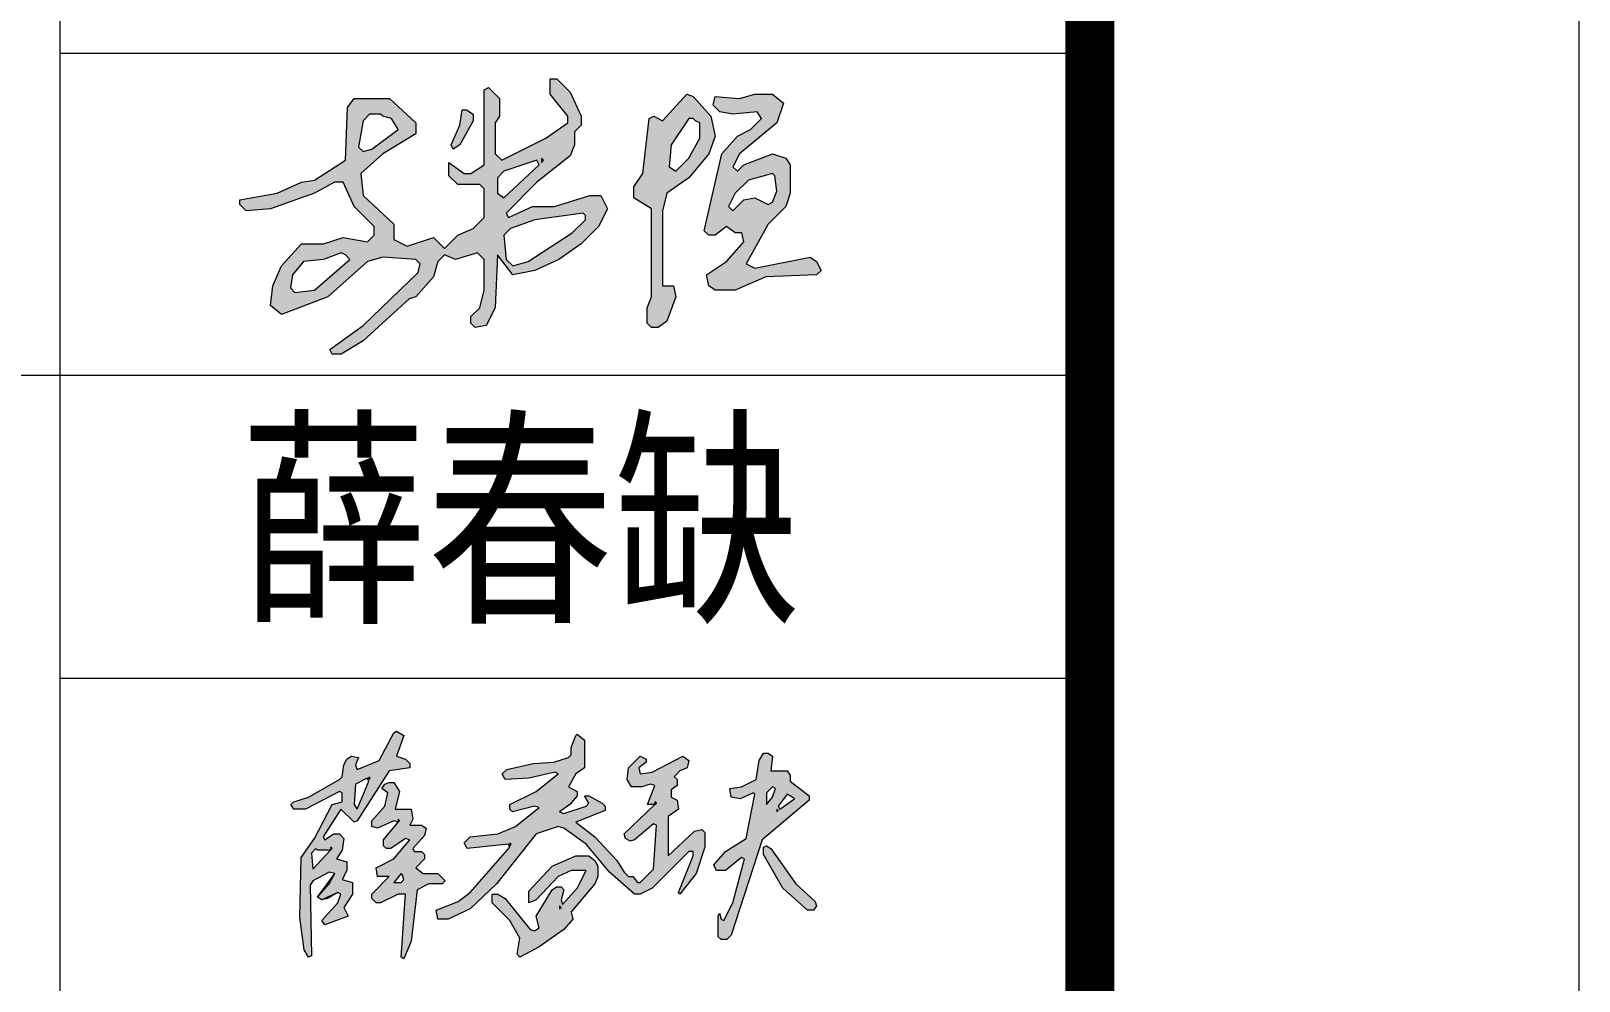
# Model space of a CAD drawing. Header units: inches. Extents: x -3272461 to -2504170, y 403793 to 1071042.
# Drawn here: x -2705208 to -2702044, y 916476 to 918418 of the extents above; entities that cross this region are included whole.
import ezdxf
from ezdxf.enums import TextEntityAlignment as Align

# ---------------------------------------------------------------- set-up
doc = ezdxf.new("R2010")
doc.units = ezdxf.units.IN
doc.header["$LTSCALE"] = 1000
doc.header["$MEASUREMENT"] = 0
doc.layers.get('0').update_dxf_attribs({"lineweight": 18})
doc.layers.add('PUB_TITLE', color=153, linetype='Continuous', lineweight=18)
doc.styles.add('-黑体', font='', dxfattribs={"width": 0.7})
doc.styles.get('-黑体').set_extended_font_data('微软雅黑')

msp = doc.modelspace()

# ---------------------------------------------------------------- hatches: boundary and pattern name
at = {"linetype": 'Continuous'}
h = msp.add_hatch(color=256, dxfattribs=at)
h.paths.add_polyline_path([(-2704565.5, 917960.4), (-2704574.5, 917964.9), (-2704610.5, 917951.4), (-2704651, 917946.9), (-2704673.5, 917919.9), (-2704678, 917892.9), (-2704669, 917883.9), (-2704628.5, 917888.4), (-2704556.5, 917951.4)], flags=0)
h.paths.add_polyline_path([(-2704075, 918041.4), (-2704079.5, 918045.9), (-2704178.5, 918032.4), (-2704228, 918014.4), (-2704241.5, 918000.9), (-2704237, 917951.4), (-2704223.5, 917937.9), (-2704192, 917946.9), (-2704102, 918005.4), (-2704075, 918032.4)], flags=0)
h.paths.add_polyline_path([(-2703688, 918122.4), (-2703692.5, 918126.9), (-2703742, 918113.4), (-2703769, 918086.4), (-2703782.5, 918059.4), (-2703773.5, 918050.4), (-2703751, 918072.9), (-2703728.5, 918077.4), (-2703701.5, 918063.9), (-2703692.5, 918068.4), (-2703683.5, 918090.9)], flags=0)
h.paths.add_polyline_path([(-2704169.5, 918144.9), (-2704174, 918153.9), (-2704241.5, 918131.4), (-2704255, 918117.9), (-2704255, 918086.4), (-2704241.5, 918077.4)], flags=0)
h.paths.add_polyline_path([(-2704160.5, 918153.9), (-2704165, 918158.4), (-2704165, 918149.4)], flags=0)
h.paths.add_polyline_path([(-2703850, 918234.9), (-2703854.5, 918239.4), (-2703863.5, 918239.4), (-2703899.5, 918185.4), (-2703904, 918140.4), (-2703890.5, 918131.4), (-2703863.5, 918158.4), (-2703841, 918198.9), (-2703841, 918230.4)], flags=0)
h.paths.add_polyline_path([(-2704489, 918243.9), (-2704493.5, 918248.4), (-2704516, 918248.4), (-2704529.5, 918234.9), (-2704538.5, 918180.9), (-2704529.5, 918171.9), (-2704511.5, 918176.4), (-2704457.5, 918216.9), (-2704471, 918239.4)], flags=0)
h.paths.add_polyline_path([(-2704327, 918257.4), (-2704318, 918257.4), (-2704304.5, 918248.4), (-2704304.5, 918234.9), (-2704331.5, 918185.4), (-2704345, 918176.4), (-2704349.5, 918185.4), (-2704331.5, 918225.9)], flags=0)
h.paths.add_polyline_path([(-2703728.5, 918288.9), (-2703692.5, 918288.9), (-2703670, 918270.9), (-2703683.5, 918230.4), (-2703760, 918167.4), (-2703773.5, 918140.4), (-2703764.5, 918131.4), (-2703751, 918144.9), (-2703692.5, 918167.4), (-2703665.5, 918158.4), (-2703656.5, 918144.9), (-2703656.5, 918086.4), (-2703665.5, 918059.4), (-2703701.5, 918023.4), (-2703746.5, 917942.4), (-2703728.5, 917933.4), (-2703616, 917955.9), (-2703602.5, 917946.9), (-2703593.5, 917928.9), (-2703602.5, 917919.9), (-2703706, 917915.4), (-2703769, 917888.4), (-2703809.5, 917888.4), (-2703823, 917897.4), (-2703827.5, 917919.9), (-2703787, 917946.9), (-2703751, 917987.4), (-2703755.5, 918005.4), (-2703769, 918005.4), (-2703787, 918018.9), (-2703809.5, 918000.9), (-2703823, 918000.9), (-2703832, 918009.9), (-2703796, 918167.4), (-2703764.5, 918203.4), (-2703737.5, 918216.9), (-2703715, 918239.4), (-2703724, 918252.9), (-2703773.5, 918248.4), (-2703800.5, 918252.9), (-2703814, 918266.4), (-2703809.5, 918284.4), (-2703760, 918279.9)], flags=0)
h.paths.add_polyline_path([(-2703868, 918288.9), (-2703854.5, 918284.4), (-2703818.5, 918243.9), (-2703809.5, 918203.4), (-2703823, 918167.4), (-2703863.5, 918117.9), (-2703908.5, 918086.4), (-2703917.5, 918050.4), (-2703917.5, 917897.4), (-2703895, 917897.4), (-2703890.5, 917874.9), (-2703908.5, 917825.4), (-2703926.5, 917811.9), (-2703940, 917811.9), (-2703949, 917820.9), (-2703949, 917852.4), (-2703940, 917874.9), (-2703940, 918054.9), (-2703976, 918077.4), (-2703976, 918099.9), (-2703958, 918126.9), (-2703944.5, 918239.4), (-2703935.5, 918243.9), (-2703917.5, 918234.9)], flags=0)
h.paths.add_polyline_path([(-2704147, 918320.4), (-2704133.5, 918320.4), (-2704106.5, 918293.4), (-2704084, 918243.9), (-2704084, 918225.9), (-2704097.5, 918212.4), (-2704097.5, 918185.4), (-2704106.5, 918162.9), (-2704174, 918108.9), (-2704237, 918045.9), (-2704232.5, 918036.9), (-2704183, 918059.4), (-2704138, 918059.4), (-2704066, 918081.9), (-2704043.5, 918081.9), (-2704030, 918054.9), (-2704048, 918018.9), (-2704084, 917982.9), (-2704129, 917951.4), (-2704178.5, 917928.9), (-2704223.5, 917919.9), (-2704255, 917960.4), (-2704259.5, 917852.4), (-2704277.5, 917816.4), (-2704300, 917811.9), (-2704309, 917820.9), (-2704309, 917834.4), (-2704291, 917852.4), (-2704282, 917888.4), (-2704282, 917951.4), (-2704295.5, 917964.9), (-2704340.5, 917951.4), (-2704363, 917960.4), (-2704376.5, 917946.9), (-2704385.5, 917915.4), (-2704421.5, 917874.9), (-2704435, 917870.4), (-2704529.5, 917784.9), (-2704574.5, 917757.9), (-2704592.5, 917757.9), (-2704597, 917766.9), (-2704529.5, 917816.4), (-2704417, 917924.4), (-2704412.5, 917942.4), (-2704421.5, 917951.4), (-2704489, 917955.9), (-2704520.5, 917946.9), (-2704601.5, 917874.9), (-2704696, 917838.9), (-2704718.5, 917856.9), (-2704714, 917897.4), (-2704696, 917937.9), (-2704655.5, 917982.9), (-2704610.5, 917982.9), (-2704570, 917996.4), (-2704520.5, 917987.4), (-2704507, 918000.9), (-2704507, 918018.9), (-2704547.5, 918059.4), (-2704570, 918108.9), (-2704588, 918108.9), (-2704628.5, 918086.4), (-2704718.5, 918054.9), (-2704768, 918050.4), (-2704781.5, 918063.9), (-2704781.5, 918072.9), (-2704705, 918086.4), (-2704655.5, 918108.9), (-2704628.5, 918113.4), (-2704565.5, 918153.9), (-2704561, 918261.9), (-2704547.5, 918279.9), (-2704475.5, 918279.9), (-2704421.5, 918230.4), (-2704421.5, 918207.9), (-2704489, 918167.4), (-2704534, 918126.9), (-2704529.5, 918081.9), (-2704466.5, 918023.4), (-2704466.5, 917991.9), (-2704439.5, 917978.4), (-2704385.5, 917996.4), (-2704363, 917973.9), (-2704336, 918000.9), (-2704304.5, 918014.4), (-2704282, 918036.9), (-2704282, 918095.4), (-2704291, 918104.4), (-2704336, 918104.4), (-2704354, 918122.4), (-2704354, 918149.4), (-2704322.5, 918126.9), (-2704309, 918126.9), (-2704282, 918144.9), (-2704282, 918297.9), (-2704273, 918302.4), (-2704250.5, 918279.9), (-2704250.5, 918243.9), (-2704259.5, 918230.4), (-2704259.5, 918167.4), (-2704246, 918153.9), (-2704156, 918198.9), (-2704111, 918230.4), (-2704111, 918243.9), (-2704147, 918288.9)], flags=0)
h = msp.add_hatch(color=256)
h.paths.add_polyline_path([(-2704517.8, 916884.9), (-2704520.8, 916890.9), (-2704544.8, 916878.9), (-2704547.8, 916836.9), (-2704541.8, 916827.9)], flags=0)
h.paths.add_polyline_path([(-2704466.8, 916983.9), (-2704460.8, 916986.9), (-2704445.8, 916977.9), (-2704460.8, 916935.9), (-2704442.8, 916929.9), (-2704433.8, 916920.9), (-2704433.8, 916911.9), (-2704475.8, 916905.9), (-2704541.8, 916803.9), (-2704547.8, 916800.9), (-2704574.8, 916827.9), (-2704610.8, 916770.9), (-2704607.8, 916764.9), (-2704589.8, 916776.9), (-2704577.8, 916776.9), (-2704568.8, 916767.9), (-2704571.8, 916743.9), (-2704583.8, 916725.9), (-2704562.8, 916719.9), (-2704562.8, 916701.9), (-2704571.8, 916683.9), (-2704550.8, 916677.9), (-2704550.8, 916653.9), (-2704568.8, 916626.9), (-2704559.8, 916608.9), (-2704607.8, 916590.9), (-2704613.8, 916599.9), (-2704580.8, 916635.9), (-2704574.8, 916653.9), (-2704580.8, 916656.9), (-2704601.8, 916644.9), (-2704613.8, 916641.9), (-2704622.8, 916647.9), (-2704598.8, 916674.9), (-2704586.8, 916695.9), (-2704598.8, 916698.9), (-2704631.8, 916680.9), (-2704637.8, 916671.9), (-2704634.8, 916527.9), (-2704640.8, 916524.9), (-2704649.8, 916539.9), (-2704658.8, 916605.9), (-2704655.8, 916728.9), (-2704628.8, 916767.9), (-2704592.8, 916836.9), (-2704571.8, 916842.9), (-2704571.8, 916860.9), (-2704577.8, 916863.9), (-2704646.8, 916827.9), (-2704670.8, 916827.9), (-2704676.8, 916836.9), (-2704670.8, 916842.9), (-2704640.8, 916851.9), (-2704577.8, 916887.9), (-2704571.8, 916893.9), (-2704568.8, 916917.9), (-2704562.8, 916929.9), (-2704553.8, 916935.9), (-2704538.8, 916932.9), (-2704544.8, 916917.9), (-2704541.8, 916908.9), (-2704496.8, 916926.9)], flags=0)
h.paths.add_polyline_path([(-2704622.8, 916743.9), (-2704625.8, 916746.9), (-2704634.8, 916737.9), (-2704631.8, 916704.9), (-2704595.8, 916743.9)], flags=0)
h.paths.add_polyline_path([(-2704475.8, 916881.9), (-2704466.8, 916881.9), (-2704454.8, 916863.9), (-2704463.8, 916827.9), (-2704430.8, 916827.9), (-2704427.8, 916806.9), (-2704433.8, 916794.9), (-2704409.8, 916794.9), (-2704400.8, 916788.9), (-2704403.8, 916773.9), (-2704427.8, 916746.9), (-2704424.8, 916740.9), (-2704409.8, 916740.9), (-2704403.8, 916734.9), (-2704403.8, 916725.9), (-2704421.8, 916707.9), (-2704406.8, 916695.9), (-2704376.8, 916695.9), (-2704361.8, 916680.9), (-2704367.8, 916674.9), (-2704394.8, 916674.9), (-2704418.8, 916662.9), (-2704430.8, 916557.9), (-2704445.8, 916521.9), (-2704451.8, 916524.9), (-2704442.8, 916653.9), (-2704457.8, 916653.9), (-2704493.8, 916635.9), (-2704502.8, 916635.9), (-2704511.8, 916644.9), (-2704511.8, 916653.9), (-2704475.8, 916689.9), (-2704499.8, 916689.9), (-2704502.8, 916707.9), (-2704466.8, 916725.9), (-2704433.8, 916764.9), (-2704442.8, 916767.9), (-2704472.8, 916746.9), (-2704481.8, 916746.9), (-2704487.8, 916752.9), (-2704487.8, 916764.9), (-2704457.8, 916800.9), (-2704466.8, 916803.9), (-2704499.8, 916788.9), (-2704511.8, 916791.9), (-2704511.8, 916803.9), (-2704484.8, 916833.9), (-2704478.8, 916860.9), (-2704490.8, 916869.9), (-2704484.8, 916878.9)], flags=0)
h.paths.add_polyline_path([(-2704448.8, 916692.9), (-2704451.8, 916695.9), (-2704466.8, 916677.9), (-2704451.8, 916677.9), (-2704445.8, 916683.9)], flags=0)
h.paths.add_polyline_path([(-2704094.8, 916977.9), (-2704091.8, 916980.9), (-2704076.8, 916968.9), (-2704076.8, 916911.9), (-2704094.8, 916899.9), (-2704109.8, 916872.9), (-2704091.8, 916863.9), (-2704091.8, 916854.9), (-2704106.8, 916836.9), (-2704127.8, 916821.9), (-2704118.8, 916818.9), (-2704073.8, 916833.9), (-2704067.8, 916839.9), (-2704076.8, 916854.9), (-2704067.8, 916854.9), (-2704040.8, 916839.9), (-2704034.8, 916833.9), (-2704034.8, 916824.9), (-2704094.8, 916800.9), (-2704055.8, 916770.9), (-2704010.8, 916722.9), (-2703995.8, 916698.9), (-2703986.8, 916689.9), (-2703977.8, 916689.9), (-2703968.8, 916677.9), (-2703962.8, 916677.9), (-2703935.8, 916704.9), (-2703929.8, 916794.9), (-2703935.8, 916797.9), (-2703974.8, 916764.9), (-2703983.8, 916761.9), (-2703992.8, 916767.9), (-2703995.8, 916776.9), (-2703932.8, 916836.9), (-2703947.8, 916836.9), (-2703932.8, 916875.9), (-2703941.8, 916878.9), (-2703959.8, 916872.9), (-2703980.8, 916872.9), (-2703989.8, 916887.9), (-2703986.8, 916911.9), (-2703962.8, 916935.9), (-2703950.8, 916929.9), (-2703950.8, 916923.9), (-2703965.8, 916911.9), (-2703962.8, 916899.9), (-2703938.8, 916902.9), (-2703875.8, 916935.9), (-2703863.8, 916926.9), (-2703866.8, 916911.9), (-2703881.8, 916905.9), (-2703893.8, 916893.9), (-2703887.8, 916887.9), (-2703887.8, 916875.9), (-2703899.8, 916866.9), (-2703899.8, 916851.9), (-2703887.8, 916845.9), (-2703884.8, 916827.9), (-2703905.8, 916812.9), (-2703905.8, 916731.9), (-2703851.8, 916782.9), (-2703836.8, 916785.9), (-2703830.8, 916779.9), (-2703830.8, 916749.9), (-2703848.8, 916695.9), (-2703881.8, 916653.9), (-2703884.8, 916656.9), (-2703854.8, 916731.9), (-2703854.8, 916740.9), (-2703863.8, 916740.9), (-2703938.8, 916665.9), (-2703962.8, 916653.9), (-2703974.8, 916653.9), (-2704025.8, 916698.9), (-2704073.8, 916755.9), (-2704118.8, 916788.9), (-2704130.8, 916791.9), (-2704175.8, 916776.9), (-2704256.8, 916674.9), (-2704310.8, 916623.9), (-2704355.8, 916602.9), (-2704376.8, 916602.9), (-2704379.8, 916620.9), (-2704334.8, 916638.9), (-2704310.8, 916656.9), (-2704229.8, 916749.9), (-2704232.8, 916755.9), (-2704316.8, 916746.9), (-2704322.8, 916758.9), (-2704310.8, 916770.9), (-2704253.8, 916776.9), (-2704217.8, 916791.9), (-2704169.8, 916830.9), (-2704178.8, 916833.9), (-2704223.8, 916821.9), (-2704229.8, 916827.9), (-2704229.8, 916836.9), (-2704175.8, 916863.9), (-2704130.8, 916899.9), (-2704136.8, 916902.9), (-2704190.8, 916890.9), (-2704238.8, 916887.9), (-2704244.8, 916899.9), (-2704235.8, 916908.9), (-2704181.8, 916920.9), (-2704139.8, 916923.9), (-2704109.8, 916932.9), (-2704103.8, 916938.9), (-2704103.8, 916953.9)], flags=0)
h.paths.add_polyline_path([(-2704094.8, 916731.9), (-2704067.8, 916731.9), (-2704055.8, 916722.9), (-2704049.8, 916710.9), (-2704049.8, 916689.9), (-2704055.8, 916674.9), (-2704103.8, 916617.9), (-2704100.8, 916602.9), (-2704118.8, 916581.9), (-2704169.8, 916545.9), (-2704208.8, 916524.9), (-2704214.8, 916530.9), (-2704208.8, 916563.9), (-2704229.8, 916599.9), (-2704265.8, 916635.9), (-2704265.8, 916653.9), (-2704253.8, 916653.9), (-2704238.8, 916644.9), (-2704187.8, 916581.9), (-2704178.8, 916578.9), (-2704169.8, 916584.9), (-2704175.8, 916608.9), (-2704142.8, 916662.9), (-2704133.8, 916668.9), (-2704124.8, 916668.9), (-2704118.8, 916662.9), (-2704124.8, 916641.9), (-2704121.8, 916632.9), (-2704091.8, 916665.9), (-2704073.8, 916701.9), (-2704103.8, 916701.9), (-2704130.8, 916689.9), (-2704175.8, 916641.9), (-2704190.8, 916635.9), (-2704190.8, 916659.9), (-2704142.8, 916710.9)], flags=0)
h.paths.add_polyline_path([(-2703710.8, 916941.9), (-2703701.8, 916941.9), (-2703692.8, 916935.9), (-2703695.8, 916905.9), (-2703662.8, 916905.9), (-2703656.8, 916896.9), (-2703656.8, 916884.9), (-2703617.8, 916854.9), (-2703617.8, 916845.9), (-2703713.8, 916764.9), (-2703776.8, 916569.9), (-2703785.8, 916560.9), (-2703797.8, 916560.9), (-2703803.8, 916566.9), (-2703803.8, 916608.9), (-2703800.8, 916614.9), (-2703797.8, 916602.9), (-2703791.8, 916599.9), (-2703773.8, 916635.9), (-2703749.8, 916725.9), (-2703755.8, 916728.9), (-2703788.8, 916701.9), (-2703806.8, 916701.9), (-2703812.8, 916713.9), (-2703788.8, 916740.9), (-2703746.8, 916767.9), (-2703728.8, 916857.9), (-2703731.8, 916860.9), (-2703758.8, 916848.9), (-2703776.8, 916851.9), (-2703779.8, 916869.9), (-2703755.8, 916872.9), (-2703725.8, 916887.9), (-2703719.8, 916926.9)], flags=0)
h.paths.add_polyline_path([(-2703710.8, 916749.9), (-2703704.8, 916752.9), (-2703695.8, 916746.9), (-2703644.8, 916674.9), (-2703605.8, 916638.9), (-2703602.8, 916629.9), (-2703608.8, 916620.9), (-2703620.8, 916620.9), (-2703671.8, 916665.9), (-2703710.8, 916734.9)], flags=0)
h.paths.add_polyline_path([(-2703656.8, 916854.9), (-2703662.8, 916857.9), (-2703680.8, 916833.9), (-2703677.8, 916827.9), (-2703647.8, 916848.9)], flags=0)
h.paths.add_polyline_path([(-2703686.8, 916869.9), (-2703692.8, 916872.9), (-2703704.8, 916860.9), (-2703704.8, 916836.9), (-2703692.8, 916851.9)], flags=0)

# ---------------------------------------------------------------- linework, layer by layer
for points in [[(-2704147, 918320.4), (-2704133.5, 918320.4), (-2704106.5, 918293.4), (-2704084, 918243.9), (-2704084, 918225.9), (-2704097.5, 918212.4), (-2704097.5, 918185.4), (-2704106.5, 918162.9), (-2704174, 918108.9), (-2704237, 918045.9), (-2704232.5, 918036.9), (-2704183, 918059.4), (-2704138, 918059.4), (-2704066, 918081.9), (-2704043.5, 918081.9), (-2704030, 918054.9), (-2704048, 918018.9), (-2704084, 917982.9), (-2704129, 917951.4), (-2704178.5, 917928.9), (-2704223.5, 917919.9), (-2704255, 917960.4), (-2704259.5, 917852.4), (-2704277.5, 917816.4), (-2704300, 917811.9), (-2704309, 917820.9), (-2704309, 917834.4), (-2704291, 917852.4), (-2704282, 917888.4), (-2704282, 917951.4), (-2704295.5, 917964.9), (-2704340.5, 917951.4), (-2704363, 917960.4), (-2704376.5, 917946.9), (-2704385.5, 917915.4), (-2704421.5, 917874.9), (-2704435, 917870.4), (-2704529.5, 917784.9), (-2704574.5, 917757.9), (-2704592.5, 917757.9), (-2704597, 917766.9), (-2704529.5, 917816.4), (-2704417, 917924.4), (-2704412.5, 917942.4), (-2704421.5, 917951.4), (-2704489, 917955.9), (-2704520.5, 917946.9), (-2704601.5, 917874.9), (-2704696, 917838.9), (-2704718.5, 917856.9), (-2704714, 917897.4), (-2704696, 917937.9), (-2704655.5, 917982.9), (-2704610.5, 917982.9), (-2704570, 917996.4), (-2704520.5, 917987.4), (-2704507, 918000.9), (-2704507, 918018.9), (-2704547.5, 918059.4), (-2704570, 918108.9), (-2704588, 918108.9), (-2704628.5, 918086.4), (-2704718.5, 918054.9), (-2704768, 918050.4), (-2704781.5, 918063.9), (-2704781.5, 918072.9), (-2704705, 918086.4), (-2704655.5, 918108.9), (-2704628.5, 918113.4), (-2704565.5, 918153.9), (-2704561, 918261.9), (-2704547.5, 918279.9), (-2704475.5, 918279.9), (-2704421.5, 918230.4), (-2704421.5, 918207.9), (-2704489, 918167.4), (-2704534, 918126.9), (-2704529.5, 918081.9), (-2704466.5, 918023.4), (-2704466.5, 917991.9), (-2704439.5, 917978.4), (-2704385.5, 917996.4), (-2704363, 917973.9), (-2704336, 918000.9), (-2704304.5, 918014.4), (-2704282, 918036.9), (-2704282, 918095.4), (-2704291, 918104.4), (-2704336, 918104.4), (-2704354, 918122.4), (-2704354, 918149.4), (-2704322.5, 918126.9), (-2704309, 918126.9), (-2704282, 918144.9), (-2704282, 918297.9), (-2704273, 918302.4), (-2704250.5, 918279.9), (-2704250.5, 918243.9), (-2704259.5, 918230.4), (-2704259.5, 918167.4), (-2704246, 918153.9), (-2704156, 918198.9), (-2704111, 918230.4), (-2704111, 918243.9), (-2704147, 918288.9), (-2704147, 918320.4)], [(-2703868, 918288.9), (-2703854.5, 918284.4), (-2703818.5, 918243.9), (-2703809.5, 918203.4), (-2703823, 918167.4), (-2703863.5, 918117.9), (-2703908.5, 918086.4), (-2703917.5, 918050.4), (-2703917.5, 917897.4), (-2703895, 917897.4), (-2703890.5, 917874.9), (-2703908.5, 917825.4), (-2703926.5, 917811.9), (-2703940, 917811.9), (-2703949, 917820.9), (-2703949, 917852.4), (-2703940, 917874.9), (-2703940, 918054.9), (-2703976, 918077.4), (-2703976, 918099.9), (-2703958, 918126.9), (-2703944.5, 918239.4), (-2703935.5, 918243.9), (-2703917.5, 918234.9), (-2703868, 918288.9)], [(-2703728.5, 918288.9), (-2703692.5, 918288.9), (-2703670, 918270.9), (-2703683.5, 918230.4), (-2703760, 918167.4), (-2703773.5, 918140.4), (-2703764.5, 918131.4), (-2703751, 918144.9), (-2703692.5, 918167.4), (-2703665.5, 918158.4), (-2703656.5, 918144.9), (-2703656.5, 918086.4), (-2703665.5, 918059.4), (-2703701.5, 918023.4), (-2703746.5, 917942.4), (-2703728.5, 917933.4), (-2703616, 917955.9), (-2703602.5, 917946.9), (-2703593.5, 917928.9), (-2703602.5, 917919.9), (-2703706, 917915.4), (-2703769, 917888.4), (-2703809.5, 917888.4), (-2703823, 917897.4), (-2703827.5, 917919.9), (-2703787, 917946.9), (-2703751, 917987.4), (-2703755.5, 918005.4), (-2703769, 918005.4), (-2703787, 918018.9), (-2703809.5, 918000.9), (-2703823, 918000.9), (-2703832, 918009.9), (-2703796, 918167.4), (-2703764.5, 918203.4), (-2703737.5, 918216.9), (-2703715, 918239.4), (-2703724, 918252.9), (-2703773.5, 918248.4), (-2703800.5, 918252.9), (-2703814, 918266.4), (-2703809.5, 918284.4), (-2703760, 918279.9), (-2703728.5, 918288.9)], [(-2704489, 918243.9), (-2704493.5, 918248.4), (-2704516, 918248.4), (-2704529.5, 918234.9), (-2704538.5, 918180.9), (-2704529.5, 918171.9), (-2704511.5, 918176.4), (-2704457.5, 918216.9), (-2704471, 918239.4), (-2704489, 918243.9)], [(-2704327, 918257.4), (-2704318, 918257.4), (-2704304.5, 918248.4), (-2704304.5, 918234.9), (-2704331.5, 918185.4), (-2704345, 918176.4), (-2704349.5, 918185.4), (-2704331.5, 918225.9), (-2704327, 918257.4)], [(-2703850, 918234.9), (-2703854.5, 918239.4), (-2703863.5, 918239.4), (-2703899.5, 918185.4), (-2703904, 918140.4), (-2703890.5, 918131.4), (-2703863.5, 918158.4), (-2703841, 918198.9), (-2703841, 918230.4), (-2703850, 918234.9)], [(-2704169.5, 918144.9), (-2704174, 918153.9), (-2704241.5, 918131.4), (-2704255, 918117.9), (-2704255, 918086.4), (-2704241.5, 918077.4), (-2704169.5, 918144.9)], [(-2704160.5, 918153.9), (-2704165, 918158.4), (-2704165, 918149.4), (-2704160.5, 918153.9)], [(-2703688, 918122.4), (-2703692.5, 918126.9), (-2703742, 918113.4), (-2703769, 918086.4), (-2703782.5, 918059.4), (-2703773.5, 918050.4), (-2703751, 918072.9), (-2703728.5, 918077.4), (-2703701.5, 918063.9), (-2703692.5, 918068.4), (-2703683.5, 918090.9), (-2703688, 918122.4)], [(-2704075, 918041.4), (-2704079.5, 918045.9), (-2704178.5, 918032.4), (-2704228, 918014.4), (-2704241.5, 918000.9), (-2704237, 917951.4), (-2704223.5, 917937.9), (-2704192, 917946.9), (-2704102, 918005.4), (-2704075, 918032.4), (-2704075, 918041.4)], [(-2704565.5, 917960.4), (-2704574.5, 917964.9), (-2704610.5, 917951.4), (-2704651, 917946.9), (-2704673.5, 917919.9), (-2704678, 917892.9), (-2704669, 917883.9), (-2704628.5, 917888.4), (-2704556.5, 917951.4), (-2704565.5, 917960.4)], [(-2704466.8, 916983.9), (-2704460.8, 916986.9), (-2704445.8, 916977.9), (-2704460.8, 916935.9), (-2704442.8, 916929.9), (-2704433.8, 916920.9), (-2704433.8, 916911.9), (-2704475.8, 916905.9), (-2704541.8, 916803.9), (-2704547.8, 916800.9), (-2704574.8, 916827.9), (-2704610.8, 916770.9), (-2704607.8, 916764.9), (-2704589.8, 916776.9), (-2704577.8, 916776.9), (-2704568.8, 916767.9), (-2704571.8, 916743.9), (-2704583.8, 916725.9), (-2704562.8, 916719.9), (-2704562.8, 916701.9), (-2704571.8, 916683.9), (-2704550.8, 916677.9), (-2704550.8, 916653.9), (-2704568.8, 916626.9), (-2704559.8, 916608.9), (-2704607.8, 916590.9), (-2704613.8, 916599.9), (-2704580.8, 916635.9), (-2704574.8, 916653.9), (-2704580.8, 916656.9), (-2704613.8, 916641.9), (-2704622.8, 916647.9), (-2704586.8, 916695.9), (-2704598.8, 916698.9), (-2704631.8, 916680.9), (-2704637.8, 916671.9), (-2704634.8, 916527.9), (-2704640.8, 916524.9), (-2704649.8, 916539.9), (-2704658.8, 916605.9), (-2704655.8, 916728.9), (-2704628.8, 916767.9), (-2704592.8, 916836.9), (-2704571.8, 916842.9), (-2704571.8, 916860.9), (-2704577.8, 916863.9), (-2704646.8, 916827.9), (-2704670.8, 916827.9), (-2704676.8, 916836.9), (-2704670.8, 916842.9), (-2704640.8, 916851.9), (-2704577.8, 916887.9), (-2704571.8, 916893.9), (-2704568.8, 916917.9), (-2704562.8, 916929.9), (-2704553.8, 916935.9), (-2704538.8, 916932.9), (-2704544.8, 916917.9), (-2704541.8, 916908.9), (-2704496.8, 916926.9), (-2704466.8, 916983.9)], [(-2704466.8, 916983.9), (-2704460.8, 916986.9), (-2704445.8, 916977.9), (-2704460.8, 916935.9), (-2704442.8, 916929.9), (-2704433.8, 916920.9), (-2704433.8, 916911.9), (-2704475.8, 916905.9), (-2704541.8, 916803.9), (-2704547.8, 916800.9), (-2704574.8, 916827.9), (-2704610.8, 916770.9), (-2704607.8, 916764.9), (-2704589.8, 916776.9), (-2704577.8, 916776.9), (-2704568.8, 916767.9), (-2704571.8, 916743.9), (-2704583.8, 916725.9), (-2704562.8, 916719.9), (-2704562.8, 916701.9), (-2704571.8, 916683.9), (-2704550.8, 916677.9), (-2704550.8, 916653.9), (-2704568.8, 916626.9), (-2704559.8, 916608.9), (-2704607.8, 916590.9), (-2704613.8, 916599.9), (-2704580.8, 916635.9), (-2704574.8, 916653.9), (-2704580.8, 916656.9), (-2704601.8, 916644.9), (-2704613.8, 916641.9), (-2704622.8, 916647.9), (-2704598.8, 916674.9), (-2704586.8, 916695.9), (-2704598.8, 916698.9), (-2704631.8, 916680.9), (-2704637.8, 916671.9), (-2704634.8, 916527.9), (-2704640.8, 916524.9), (-2704649.8, 916539.9), (-2704658.8, 916605.9), (-2704655.8, 916728.9), (-2704628.8, 916767.9), (-2704592.8, 916836.9), (-2704571.8, 916842.9), (-2704571.8, 916860.9), (-2704577.8, 916863.9), (-2704646.8, 916827.9), (-2704670.8, 916827.9), (-2704676.8, 916836.9), (-2704670.8, 916842.9), (-2704640.8, 916851.9), (-2704577.8, 916887.9), (-2704571.8, 916893.9), (-2704568.8, 916917.9), (-2704562.8, 916929.9), (-2704553.8, 916935.9), (-2704538.8, 916932.9), (-2704544.8, 916917.9), (-2704541.8, 916908.9), (-2704496.8, 916926.9), (-2704466.8, 916983.9)], [(-2704094.8, 916977.9), (-2704091.8, 916980.9), (-2704076.8, 916968.9), (-2704076.8, 916911.9), (-2704094.8, 916899.9), (-2704109.8, 916872.9), (-2704091.8, 916863.9), (-2704091.8, 916854.9), (-2704106.8, 916836.9), (-2704127.8, 916821.9), (-2704118.8, 916818.9), (-2704073.8, 916833.9), (-2704067.8, 916839.9), (-2704076.8, 916854.9), (-2704067.8, 916854.9), (-2704040.8, 916839.9), (-2704034.8, 916833.9), (-2704034.8, 916824.9), (-2704094.8, 916800.9), (-2704055.8, 916770.9), (-2704010.8, 916722.9), (-2703995.8, 916698.9), (-2703986.8, 916689.9), (-2703977.8, 916689.9), (-2703968.8, 916677.9), (-2703962.8, 916677.9), (-2703935.8, 916704.9), (-2703929.8, 916794.9), (-2703935.8, 916797.9), (-2703974.8, 916764.9), (-2703983.8, 916761.9), (-2703992.8, 916767.9), (-2703995.8, 916776.9), (-2703932.8, 916836.9), (-2703947.8, 916836.9), (-2703932.8, 916875.9), (-2703941.8, 916878.9), (-2703959.8, 916872.9), (-2703980.8, 916872.9), (-2703989.8, 916887.9), (-2703986.8, 916911.9), (-2703962.8, 916935.9), (-2703950.8, 916929.9), (-2703950.8, 916923.9), (-2703965.8, 916911.9), (-2703962.8, 916899.9), (-2703938.8, 916902.9), (-2703875.8, 916935.9), (-2703863.8, 916926.9), (-2703866.8, 916911.9), (-2703881.8, 916905.9), (-2703893.8, 916893.9), (-2703887.8, 916887.9), (-2703887.8, 916875.9), (-2703899.8, 916866.9), (-2703899.8, 916851.9), (-2703887.8, 916845.9), (-2703884.8, 916827.9), (-2703905.8, 916812.9), (-2703905.8, 916731.9), (-2703851.8, 916782.9), (-2703836.8, 916785.9), (-2703830.8, 916779.9), (-2703830.8, 916749.9), (-2703848.8, 916695.9), (-2703881.8, 916653.9), (-2703884.8, 916656.9), (-2703854.8, 916731.9), (-2703854.8, 916740.9), (-2703863.8, 916740.9), (-2703938.8, 916665.9), (-2703962.8, 916653.9), (-2703974.8, 916653.9), (-2704025.8, 916698.9), (-2704073.8, 916755.9), (-2704118.8, 916788.9), (-2704130.8, 916791.9), (-2704175.8, 916776.9), (-2704256.8, 916674.9), (-2704310.8, 916623.9), (-2704355.8, 916602.9), (-2704376.8, 916602.9), (-2704379.8, 916620.9), (-2704334.8, 916638.9), (-2704310.8, 916656.9), (-2704229.8, 916749.9), (-2704232.8, 916755.9), (-2704316.8, 916746.9), (-2704322.8, 916758.9), (-2704310.8, 916770.9), (-2704253.8, 916776.9), (-2704217.8, 916791.9), (-2704169.8, 916830.9), (-2704178.8, 916833.9), (-2704223.8, 916821.9), (-2704229.8, 916827.9), (-2704229.8, 916836.9), (-2704175.8, 916863.9), (-2704130.8, 916899.9), (-2704136.8, 916902.9), (-2704190.8, 916890.9), (-2704238.8, 916887.9), (-2704244.8, 916899.9), (-2704235.8, 916908.9), (-2704181.8, 916920.9), (-2704139.8, 916923.9), (-2704109.8, 916932.9), (-2704103.8, 916938.9), (-2704103.8, 916953.9), (-2704094.8, 916977.9)], [(-2704094.8, 916977.9), (-2704091.8, 916980.9), (-2704076.8, 916968.9), (-2704076.8, 916911.9), (-2704094.8, 916899.9), (-2704109.8, 916872.9), (-2704091.8, 916863.9), (-2704091.8, 916854.9), (-2704106.8, 916836.9), (-2704127.8, 916821.9), (-2704118.8, 916818.9), (-2704073.8, 916833.9), (-2704067.8, 916839.9), (-2704076.8, 916854.9), (-2704067.8, 916854.9), (-2704040.8, 916839.9), (-2704034.8, 916833.9), (-2704034.8, 916824.9), (-2704094.8, 916800.9), (-2704055.8, 916770.9), (-2704010.8, 916722.9), (-2703995.8, 916698.9), (-2703986.8, 916689.9), (-2703977.8, 916689.9), (-2703968.8, 916677.9), (-2703962.8, 916677.9), (-2703935.8, 916704.9), (-2703929.8, 916794.9), (-2703935.8, 916797.9), (-2703974.8, 916764.9), (-2703983.8, 916761.9), (-2703992.8, 916767.9), (-2703995.8, 916776.9), (-2703932.8, 916836.9), (-2703947.8, 916836.9), (-2703932.8, 916875.9), (-2703941.8, 916878.9), (-2703959.8, 916872.9), (-2703980.8, 916872.9), (-2703989.8, 916887.9), (-2703986.8, 916911.9), (-2703962.8, 916935.9), (-2703950.8, 916929.9), (-2703950.8, 916923.9), (-2703965.8, 916911.9), (-2703962.8, 916899.9), (-2703938.8, 916902.9), (-2703875.8, 916935.9), (-2703863.8, 916926.9), (-2703866.8, 916911.9), (-2703881.8, 916905.9), (-2703893.8, 916893.9), (-2703887.8, 916887.9), (-2703887.8, 916875.9), (-2703899.8, 916866.9), (-2703899.8, 916851.9), (-2703887.8, 916845.9), (-2703884.8, 916827.9), (-2703905.8, 916812.9), (-2703905.8, 916731.9), (-2703851.8, 916782.9), (-2703836.8, 916785.9), (-2703830.8, 916779.9), (-2703830.8, 916749.9), (-2703848.8, 916695.9), (-2703881.8, 916653.9), (-2703884.8, 916656.9), (-2703854.8, 916731.9), (-2703854.8, 916740.9), (-2703863.8, 916740.9), (-2703938.8, 916665.9), (-2703962.8, 916653.9), (-2703974.8, 916653.9), (-2704025.8, 916698.9), (-2704073.8, 916755.9), (-2704118.8, 916788.9), (-2704130.8, 916791.9), (-2704175.8, 916776.9), (-2704256.8, 916674.9), (-2704310.8, 916623.9), (-2704355.8, 916602.9), (-2704376.8, 916602.9), (-2704379.8, 916620.9), (-2704334.8, 916638.9), (-2704310.8, 916656.9), (-2704229.8, 916749.9), (-2704232.8, 916755.9), (-2704316.8, 916746.9), (-2704322.8, 916758.9), (-2704310.8, 916770.9), (-2704253.8, 916776.9), (-2704217.8, 916791.9), (-2704169.8, 916830.9), (-2704178.8, 916833.9), (-2704223.8, 916821.9), (-2704229.8, 916827.9), (-2704229.8, 916836.9), (-2704175.8, 916863.9), (-2704130.8, 916899.9), (-2704136.8, 916902.9), (-2704190.8, 916890.9), (-2704238.8, 916887.9), (-2704244.8, 916899.9), (-2704235.8, 916908.9), (-2704181.8, 916920.9), (-2704139.8, 916923.9), (-2704109.8, 916932.9), (-2704103.8, 916938.9), (-2704103.8, 916953.9), (-2704094.8, 916977.9)], [(-2703710.8, 916941.9), (-2703701.8, 916941.9), (-2703692.8, 916935.9), (-2703695.8, 916905.9), (-2703662.8, 916905.9), (-2703656.8, 916896.9), (-2703656.8, 916884.9), (-2703617.8, 916854.9), (-2703617.8, 916845.9), (-2703713.8, 916764.9), (-2703776.8, 916569.9), (-2703785.8, 916560.9), (-2703797.8, 916560.9), (-2703803.8, 916566.9), (-2703803.8, 916608.9), (-2703800.8, 916614.9), (-2703797.8, 916602.9), (-2703791.8, 916599.9), (-2703773.8, 916635.9), (-2703749.8, 916725.9), (-2703755.8, 916728.9), (-2703788.8, 916701.9), (-2703806.8, 916701.9), (-2703812.8, 916713.9), (-2703788.8, 916740.9), (-2703746.8, 916767.9), (-2703728.8, 916857.9), (-2703731.8, 916860.9), (-2703758.8, 916848.9), (-2703776.8, 916851.9), (-2703779.8, 916869.9), (-2703755.8, 916872.9), (-2703725.8, 916887.9), (-2703719.8, 916926.9), (-2703710.8, 916941.9)], [(-2703710.8, 916941.9), (-2703701.8, 916941.9), (-2703692.8, 916935.9), (-2703695.8, 916905.9), (-2703662.8, 916905.9), (-2703656.8, 916896.9), (-2703656.8, 916884.9), (-2703617.8, 916854.9), (-2703617.8, 916845.9), (-2703713.8, 916764.9), (-2703776.8, 916569.9), (-2703785.8, 916560.9), (-2703797.8, 916560.9), (-2703803.8, 916566.9), (-2703803.8, 916608.9), (-2703800.8, 916614.9), (-2703797.8, 916602.9), (-2703791.8, 916599.9), (-2703773.8, 916635.9), (-2703749.8, 916725.9), (-2703755.8, 916728.9), (-2703788.8, 916701.9), (-2703806.8, 916701.9), (-2703812.8, 916713.9), (-2703788.8, 916740.9), (-2703746.8, 916767.9), (-2703728.8, 916857.9), (-2703731.8, 916860.9), (-2703758.8, 916848.9), (-2703776.8, 916851.9), (-2703779.8, 916869.9), (-2703755.8, 916872.9), (-2703725.8, 916887.9), (-2703719.8, 916926.9), (-2703710.8, 916941.9)], [(-2704517.8, 916884.9), (-2704520.8, 916890.9), (-2704544.8, 916878.9), (-2704547.8, 916836.9), (-2704541.8, 916827.9), (-2704517.8, 916884.9)], [(-2704517.8, 916884.9), (-2704520.8, 916890.9), (-2704544.8, 916878.9), (-2704547.8, 916836.9), (-2704541.8, 916827.9), (-2704517.8, 916884.9)], [(-2704514.8, 916890.9), (-2704517.8, 916893.9), (-2704517.8, 916887.9), (-2704514.8, 916890.9)], [(-2704514.8, 916890.9), (-2704517.8, 916893.9), (-2704517.8, 916887.9), (-2704514.8, 916890.9)], [(-2704475.8, 916881.9), (-2704466.8, 916881.9), (-2704454.8, 916863.9), (-2704463.8, 916827.9), (-2704430.8, 916827.9), (-2704427.8, 916806.9), (-2704433.8, 916794.9), (-2704409.8, 916794.9), (-2704400.8, 916788.9), (-2704403.8, 916773.9), (-2704427.8, 916746.9), (-2704424.8, 916740.9), (-2704409.8, 916740.9), (-2704403.8, 916734.9), (-2704403.8, 916725.9), (-2704421.8, 916707.9), (-2704406.8, 916695.9), (-2704376.8, 916695.9), (-2704361.8, 916680.9), (-2704367.8, 916674.9), (-2704394.8, 916674.9), (-2704418.8, 916662.9), (-2704430.8, 916557.9), (-2704445.8, 916521.9), (-2704451.8, 916524.9), (-2704442.8, 916653.9), (-2704457.8, 916653.9), (-2704493.8, 916635.9), (-2704502.8, 916635.9), (-2704511.8, 916644.9), (-2704511.8, 916653.9), (-2704475.8, 916689.9), (-2704499.8, 916689.9), (-2704502.8, 916707.9), (-2704466.8, 916725.9), (-2704433.8, 916764.9), (-2704442.8, 916767.9), (-2704472.8, 916746.9), (-2704481.8, 916746.9), (-2704487.8, 916752.9), (-2704487.8, 916764.9), (-2704457.8, 916800.9), (-2704466.8, 916803.9), (-2704499.8, 916788.9), (-2704511.8, 916791.9), (-2704511.8, 916803.9), (-2704484.8, 916833.9), (-2704478.8, 916860.9), (-2704490.8, 916869.9), (-2704484.8, 916878.9), (-2704475.8, 916881.9)], [(-2704475.8, 916881.9), (-2704466.8, 916881.9), (-2704454.8, 916863.9), (-2704463.8, 916827.9), (-2704430.8, 916827.9), (-2704427.8, 916806.9), (-2704433.8, 916794.9), (-2704409.8, 916794.9), (-2704400.8, 916788.9), (-2704403.8, 916773.9), (-2704427.8, 916746.9), (-2704424.8, 916740.9), (-2704409.8, 916740.9), (-2704403.8, 916734.9), (-2704403.8, 916725.9), (-2704421.8, 916707.9), (-2704406.8, 916695.9), (-2704376.8, 916695.9), (-2704361.8, 916680.9), (-2704367.8, 916674.9), (-2704394.8, 916674.9), (-2704418.8, 916662.9), (-2704430.8, 916557.9), (-2704445.8, 916521.9), (-2704451.8, 916524.9), (-2704442.8, 916653.9), (-2704457.8, 916653.9), (-2704493.8, 916635.9), (-2704502.8, 916635.9), (-2704511.8, 916644.9), (-2704511.8, 916653.9), (-2704475.8, 916689.9), (-2704499.8, 916689.9), (-2704502.8, 916707.9), (-2704466.8, 916725.9), (-2704433.8, 916764.9), (-2704442.8, 916767.9), (-2704472.8, 916746.9), (-2704481.8, 916746.9), (-2704487.8, 916752.9), (-2704487.8, 916764.9), (-2704457.8, 916800.9), (-2704466.8, 916803.9), (-2704499.8, 916788.9), (-2704511.8, 916791.9), (-2704511.8, 916803.9), (-2704484.8, 916833.9), (-2704478.8, 916860.9), (-2704490.8, 916869.9), (-2704484.8, 916878.9), (-2704475.8, 916881.9)], [(-2703686.8, 916869.9), (-2703692.8, 916872.9), (-2703704.8, 916860.9), (-2703704.8, 916836.9), (-2703692.8, 916851.9), (-2703686.8, 916869.9)], [(-2703686.8, 916869.9), (-2703692.8, 916872.9), (-2703704.8, 916860.9), (-2703704.8, 916836.9), (-2703692.8, 916851.9), (-2703686.8, 916869.9)], [(-2703929.8, 916839.9), (-2703932.8, 916842.9), (-2703932.8, 916836.9), (-2703929.8, 916839.9)], [(-2703929.8, 916839.9), (-2703932.8, 916842.9), (-2703932.8, 916836.9), (-2703929.8, 916839.9)], [(-2703656.8, 916854.9), (-2703662.8, 916857.9), (-2703680.8, 916833.9), (-2703677.8, 916827.9), (-2703647.8, 916848.9), (-2703656.8, 916854.9)], [(-2703656.8, 916854.9), (-2703662.8, 916857.9), (-2703680.8, 916833.9), (-2703677.8, 916827.9), (-2703647.8, 916848.9), (-2703656.8, 916854.9)], [(-2704454.8, 916803.9), (-2704457.8, 916806.9), (-2704457.8, 916800.9), (-2704454.8, 916803.9)], [(-2704454.8, 916803.9), (-2704457.8, 916806.9), (-2704457.8, 916800.9), (-2704454.8, 916803.9)], [(-2703680.8, 916824.9), (-2703683.8, 916827.9), (-2703683.8, 916821.9), (-2703680.8, 916824.9)], [(-2703680.8, 916824.9), (-2703683.8, 916827.9), (-2703683.8, 916821.9), (-2703680.8, 916824.9)], [(-2704622.8, 916743.9), (-2704625.8, 916746.9), (-2704634.8, 916737.9), (-2704631.8, 916704.9), (-2704595.8, 916743.9), (-2704622.8, 916743.9)], [(-2704622.8, 916743.9), (-2704625.8, 916746.9), (-2704634.8, 916737.9), (-2704631.8, 916704.9), (-2704595.8, 916743.9), (-2704622.8, 916743.9)], [(-2704592.8, 916746.9), (-2704595.8, 916749.9), (-2704595.8, 916743.9), (-2704592.8, 916746.9)], [(-2704592.8, 916746.9), (-2704595.8, 916749.9), (-2704595.8, 916743.9), (-2704592.8, 916746.9)], [(-2704226.8, 916755.9), (-2704229.8, 916758.9), (-2704229.8, 916752.9), (-2704226.8, 916755.9)], [(-2704226.8, 916755.9), (-2704229.8, 916758.9), (-2704229.8, 916752.9), (-2704226.8, 916755.9)], [(-2703710.8, 916749.9), (-2703704.8, 916752.9), (-2703695.8, 916746.9), (-2703644.8, 916674.9), (-2703605.8, 916638.9), (-2703602.8, 916629.9), (-2703608.8, 916620.9), (-2703620.8, 916620.9), (-2703671.8, 916665.9), (-2703710.8, 916734.9), (-2703710.8, 916749.9)], [(-2703710.8, 916749.9), (-2703704.8, 916752.9), (-2703695.8, 916746.9), (-2703644.8, 916674.9), (-2703605.8, 916638.9), (-2703602.8, 916629.9), (-2703608.8, 916620.9), (-2703620.8, 916620.9), (-2703671.8, 916665.9), (-2703710.8, 916734.9), (-2703710.8, 916749.9)], [(-2704094.8, 916731.9), (-2704067.8, 916731.9), (-2704055.8, 916722.9), (-2704049.8, 916710.9), (-2704049.8, 916689.9), (-2704055.8, 916674.9), (-2704103.8, 916617.9), (-2704100.8, 916602.9), (-2704118.8, 916581.9), (-2704169.8, 916545.9), (-2704208.8, 916524.9), (-2704214.8, 916530.9), (-2704208.8, 916563.9), (-2704229.8, 916599.9), (-2704265.8, 916635.9), (-2704265.8, 916653.9), (-2704253.8, 916653.9), (-2704238.8, 916644.9), (-2704187.8, 916581.9), (-2704178.8, 916578.9), (-2704169.8, 916584.9), (-2704175.8, 916608.9), (-2704142.8, 916662.9), (-2704133.8, 916668.9), (-2704124.8, 916668.9), (-2704118.8, 916662.9), (-2704124.8, 916641.9), (-2704121.8, 916632.9), (-2704091.8, 916665.9), (-2704073.8, 916701.9), (-2704103.8, 916701.9), (-2704130.8, 916689.9), (-2704175.8, 916641.9), (-2704190.8, 916635.9), (-2704190.8, 916659.9), (-2704142.8, 916710.9), (-2704094.8, 916731.9)], [(-2704094.8, 916731.9), (-2704067.8, 916731.9), (-2704055.8, 916722.9), (-2704049.8, 916710.9), (-2704049.8, 916689.9), (-2704055.8, 916674.9), (-2704103.8, 916617.9), (-2704100.8, 916602.9), (-2704118.8, 916581.9), (-2704169.8, 916545.9), (-2704208.8, 916524.9), (-2704214.8, 916530.9), (-2704208.8, 916563.9), (-2704229.8, 916599.9), (-2704265.8, 916635.9), (-2704265.8, 916653.9), (-2704253.8, 916653.9), (-2704238.8, 916644.9), (-2704187.8, 916581.9), (-2704178.8, 916578.9), (-2704169.8, 916584.9), (-2704175.8, 916608.9), (-2704142.8, 916662.9), (-2704133.8, 916668.9), (-2704124.8, 916668.9), (-2704118.8, 916662.9), (-2704124.8, 916641.9), (-2704121.8, 916632.9), (-2704091.8, 916665.9), (-2704073.8, 916701.9), (-2704103.8, 916701.9), (-2704130.8, 916689.9), (-2704175.8, 916641.9), (-2704190.8, 916635.9), (-2704190.8, 916659.9), (-2704142.8, 916710.9), (-2704094.8, 916731.9)], [(-2704448.8, 916692.9), (-2704451.8, 916695.9), (-2704466.8, 916677.9), (-2704451.8, 916677.9), (-2704445.8, 916683.9), (-2704448.8, 916692.9)], [(-2704448.8, 916692.9), (-2704451.8, 916695.9), (-2704466.8, 916677.9), (-2704451.8, 916677.9), (-2704445.8, 916683.9), (-2704448.8, 916692.9)], [(-2704124.8, 916626.9), (-2704127.8, 916629.9), (-2704127.8, 916623.9), (-2704124.8, 916626.9)], [(-2704124.8, 916626.9), (-2704127.8, 916629.9), (-2704127.8, 916623.9), (-2704124.8, 916626.9)]]:
    msp.add_lwpolyline(points, dxfattribs=at)
at = {"layer": 'PUB_TITLE'}
for p, q in [((-2705149.1, 922914.7), (-2705149.1, 910130.6)), ((-2705149.1, 918373), (-2703044.3, 918373)), ((-2707253.8, 917714.7), (-2703044.3, 917714.7)), ((-2705149.1, 917095.4), (-2703044.3, 917095.4))]:
    msp.add_line(p, q, dxfattribs=at)
msp.add_lwpolyline([(-2702044.3, 909130.6), (-2702044.3, 951130.6), (-2761444.3, 951130.6), (-2761444.3, 909130.6)], close=True, dxfattribs=at)
msp.add_lwpolyline([(-2703044.3, 910130.6, 100, 100, 0), (-2703044.3, 950130.6, 100, 100, 0), (-2758944.3, 950130.6, 100, 100, 0), (-2758944.3, 910130.6, 100, 100, 0)], format="xyseb", close=True, dxfattribs=at)

# ---------------------------------------------------------------- texts
at = {"style": '-黑体', "width": 0.8}
msp.add_text('薛春缺', height=350, dxfattribs=at).set_placement((-2704781.3, 917419.2), align=Align.MIDDLE_LEFT)

doc.saveas('drawing.dxf')
